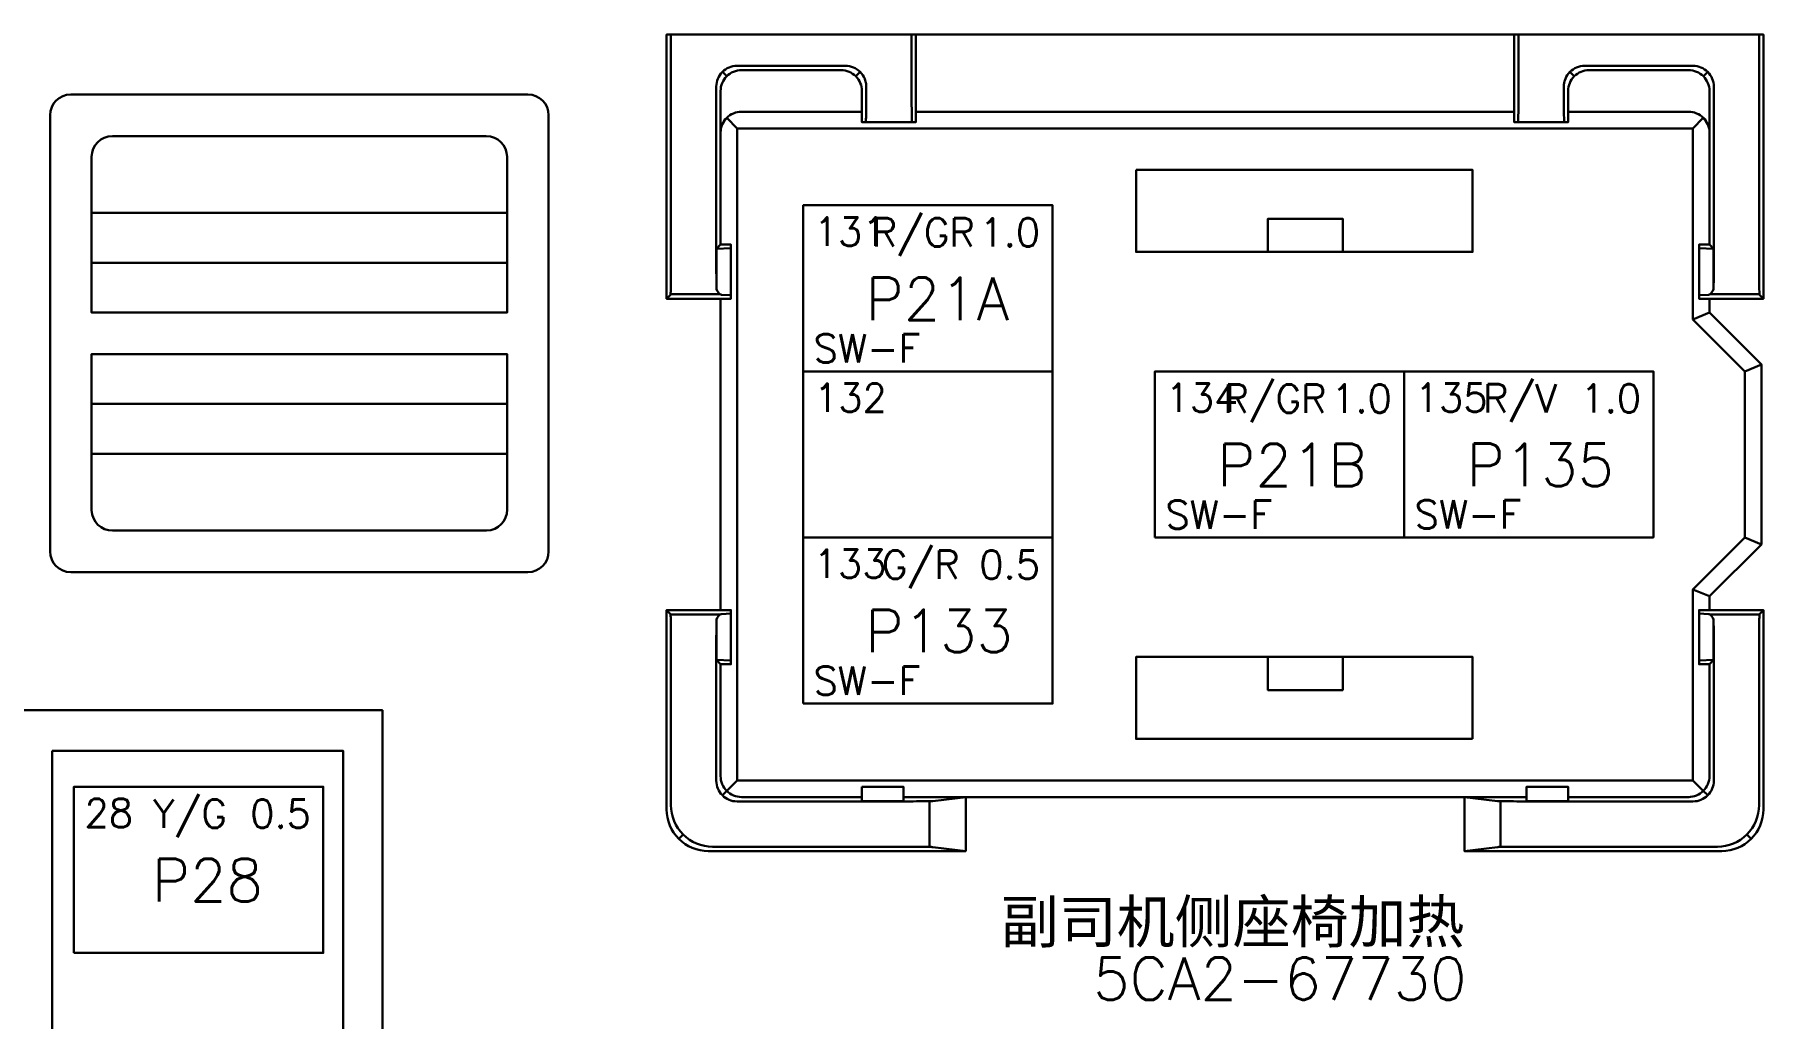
# Model space of a CAD drawing. Header units: millimetres. Extents: x 6 to 3615, y 6 to 858.
# Drawn here: x 2401.5 to 2484.9, y 731.7 to 779.2 of the extents above; entities that cross this region are included whole.
import ezdxf

# ---------------------------------------------------------------- set-up
doc = ezdxf.new("R2010")
doc.units = ezdxf.units.MM
doc.styles.add('Simplex_Style', font='simplex_.ttf')

msp = doc.modelspace()

# ---------------------------------------------------------------- linework, layer by layer
at = {"color": 0, "linetype": 'Continuous', "lineweight": 30, "flags": 128}
for points in [[(2484.695, 766.677), (2484.883, 766.487), (2484.883, 779.234), (2431.958, 779.234), (2431.958, 766.487), (2434.565, 766.487), (2435.065, 766.482), (2435.065, 768.924)], [(2432.169, 768.682), (2432.169, 779.234)], [(2443.776, 779.234), (2443.776, 777.013)], [(2472.854, 775.51), (2443.987, 775.51), (2443.987, 779.234)], [(2475.461, 775.51), (2475.466, 775.008), (2472.849, 775.008), (2472.854, 775.51), (2472.854, 779.234)], [(2473.065, 779.234), (2473.065, 777.013)], [(2484.674, 768.682), (2484.674, 779.234)], [(2435.357, 777.724), (2435.258, 777.719), (2435.161, 777.706), (2435.065, 777.68), (2434.974, 777.648), (2434.885, 777.607), (2434.799, 777.555), (2434.721, 777.497), (2434.648, 777.43), (2434.583, 777.357), (2434.523, 777.279), (2434.474, 777.195), (2434.432, 777.104), (2434.398, 777.013), (2434.375, 776.917), (2434.359, 776.82), (2434.354, 776.721)], [(2434.565, 776.51), (2434.57, 776.609), (2434.583, 776.708), (2434.607, 776.802), (2434.641, 776.896), (2434.682, 776.984), (2434.734, 777.068), (2434.792, 777.148), (2434.859, 777.221), (2434.932, 777.286), (2435.01, 777.346), (2435.094, 777.396), (2435.185, 777.438), (2435.276, 777.471), (2435.372, 777.495), (2435.469, 777.51), (2435.568, 777.513)], [(2435.357, 777.724), (2440.589, 777.724)], [(2440.378, 777.513), (2435.568, 777.513)], [(2441.38, 776.51), (2441.375, 776.609), (2441.362, 776.708), (2441.339, 776.802), (2441.305, 776.896), (2441.263, 776.984), (2441.211, 777.068), (2441.154, 777.148), (2441.089, 777.221), (2441.016, 777.286), (2440.935, 777.346), (2440.852, 777.396), (2440.763, 777.438), (2440.669, 777.471), (2440.573, 777.495), (2440.477, 777.51), (2440.378, 777.513)], [(2441.547, 777.013), (2441.516, 777.104), (2441.471, 777.195), (2441.422, 777.279), (2441.365, 777.357), (2441.297, 777.43), (2441.224, 777.497), (2441.146, 777.555), (2441.06, 777.607), (2440.971, 777.648), (2440.88, 777.68), (2440.784, 777.706), (2440.688, 777.719), (2440.589, 777.724)], [(2475.294, 777.013), (2475.328, 777.104), (2475.37, 777.195), (2475.419, 777.279), (2475.479, 777.357), (2475.544, 777.43), (2475.617, 777.497), (2475.698, 777.555), (2475.781, 777.607), (2475.87, 777.648), (2475.964, 777.68), (2476.057, 777.706), (2476.156, 777.719), (2476.253, 777.724)], [(2476.464, 777.513), (2476.365, 777.51), (2476.268, 777.495), (2476.172, 777.471), (2476.081, 777.438), (2475.992, 777.396), (2475.906, 777.346), (2475.828, 777.286), (2475.755, 777.221), (2475.688, 777.148), (2475.63, 777.068), (2475.581, 776.984), (2475.536, 776.896), (2475.505, 776.802), (2475.479, 776.708), (2475.466, 776.609), (2475.461, 776.51)], [(2481.484, 777.724), (2476.253, 777.724)], [(2481.276, 777.513), (2476.464, 777.513)], [(2482.276, 776.51), (2482.273, 776.609), (2482.258, 776.708), (2482.234, 776.802), (2482.201, 776.896), (2482.159, 776.984), (2482.109, 777.068), (2482.049, 777.148), (2481.984, 777.221), (2481.911, 777.286), (2481.831, 777.346), (2481.747, 777.396), (2481.659, 777.438), (2481.565, 777.471), (2481.471, 777.495), (2481.372, 777.51), (2481.276, 777.513)], [(2481.484, 777.724), (2481.583, 777.719), (2481.68, 777.706), (2481.776, 777.68), (2481.867, 777.648), (2481.958, 777.607), (2482.042, 777.555), (2482.12, 777.497), (2482.193, 777.43), (2482.26, 777.357), (2482.318, 777.279), (2482.37, 777.195), (2482.411, 777.104), (2482.445, 777.013), (2482.469, 776.917), (2482.482, 776.82), (2482.487, 776.721)], [(2434.354, 768.682), (2434.354, 776.721)], [(2434.648, 777.43), (2434.859, 777.221)], [(2441.297, 777.43), (2441.089, 777.221)], [(2441.547, 777.013), (2441.555, 776.984), (2441.562, 776.956), (2441.57, 776.927), (2441.576, 776.898), (2441.581, 776.867), (2441.583, 776.839), (2441.586, 776.81), (2441.589, 776.781), (2441.591, 776.75), (2441.591, 776.721)], [(2441.57, 775.008), (2441.573, 775.018), (2441.573, 775.044), (2441.576, 775.089), (2441.578, 775.151), (2441.581, 775.229), (2441.581, 775.326), (2441.583, 775.435), (2441.583, 775.56), (2441.586, 775.698), (2441.586, 775.846), (2441.589, 776.008), (2441.589, 776.174), (2441.589, 776.352), (2441.591, 776.534), (2441.591, 776.721)], [(2443.776, 777.013), (2443.776, 776.828), (2443.779, 776.643), (2443.779, 776.464), (2443.779, 776.289), (2443.779, 776.12), (2443.781, 775.958), (2443.781, 775.805), (2443.784, 775.661), (2443.784, 775.531), (2443.786, 775.414), (2443.786, 775.307), (2443.789, 775.219), (2443.792, 775.143), (2443.792, 775.083), (2443.794, 775.042), (2443.797, 775.016), (2443.797, 775.008)], [(2473.044, 775.008), (2473.047, 775.018), (2473.047, 775.047), (2473.049, 775.094), (2473.052, 775.161), (2473.055, 775.245), (2473.055, 775.346), (2473.057, 775.464), (2473.06, 775.596), (2473.06, 775.742), (2473.062, 775.898), (2473.062, 776.068), (2473.062, 776.245), (2473.065, 776.43), (2473.065, 776.622), (2473.065, 776.815), (2473.065, 777.013)], [(2475.294, 777.013), (2475.286, 776.984), (2475.279, 776.956), (2475.273, 776.927), (2475.266, 776.898), (2475.263, 776.867), (2475.258, 776.839), (2475.255, 776.81), (2475.253, 776.781), (2475.253, 776.75), (2475.253, 776.721)], [(2475.253, 776.721), (2475.253, 776.534), (2475.253, 776.352), (2475.253, 776.174), (2475.255, 776.008), (2475.255, 775.846), (2475.255, 775.698), (2475.258, 775.56), (2475.26, 775.435), (2475.26, 775.326), (2475.263, 775.229), (2475.266, 775.151), (2475.266, 775.089), (2475.268, 775.044), (2475.271, 775.018), (2475.273, 775.008)], [(2475.755, 777.221), (2475.544, 777.43)], [(2481.984, 777.221), (2482.193, 777.43)], [(2482.487, 768.682), (2482.487, 776.721)], [(2425.263, 776.341), (2403.211, 776.341)], [(2434.565, 769.094), (2434.365, 768.896), (2435.065, 768.924), (2435.065, 769.099), (2434.565, 769.094), (2434.565, 776.51)], [(2443.987, 775.51), (2443.992, 775.008), (2441.375, 775.008), (2441.38, 775.51), (2441.38, 776.51)], [(2481.276, 775.51), (2475.461, 775.51), (2475.461, 776.51)], [(2482.477, 766.943), (2482.477, 768.896), (2482.276, 769.094), (2482.276, 776.51)], [(2402.208, 775.339), (2402.208, 754.289)], [(2426.266, 754.289), (2426.266, 775.339)], [(2434.565, 774.508), (2434.57, 774.604), (2434.583, 774.703), (2434.607, 774.797), (2434.641, 774.891), (2434.682, 774.979), (2434.734, 775.065), (2434.792, 775.143), (2434.859, 775.216), (2434.932, 775.281), (2435.01, 775.341), (2435.094, 775.391), (2435.185, 775.432), (2435.276, 775.466), (2435.372, 775.49), (2435.469, 775.505), (2435.568, 775.51)], [(2434.862, 775.214), (2434.794, 775.141), (2434.734, 775.062), (2434.685, 774.979), (2434.643, 774.891), (2434.609, 774.797), (2434.583, 774.703), (2434.57, 774.604), (2434.565, 774.508)], [(2435.568, 775.51), (2435.469, 775.505), (2435.372, 775.49), (2435.276, 775.466), (2435.185, 775.432), (2435.096, 775.391), (2435.013, 775.339), (2434.935, 775.279), (2434.862, 775.214)], [(2481.477, 774.708), (2435.367, 774.708), (2434.862, 775.214)], [(2435.568, 775.51), (2441.38, 775.51)], [(2481.276, 775.51), (2481.372, 775.505), (2481.471, 775.49), (2481.565, 775.466), (2481.659, 775.432), (2481.747, 775.391), (2481.831, 775.341), (2481.911, 775.281), (2481.984, 775.216), (2482.049, 775.143), (2482.109, 775.065), (2482.159, 774.979), (2482.201, 774.891), (2482.234, 774.797), (2482.258, 774.703), (2482.273, 774.604), (2482.276, 774.508)], [(2481.982, 775.214), (2481.909, 775.279), (2481.831, 775.339), (2481.747, 775.391), (2481.659, 775.432), (2481.565, 775.466), (2481.471, 775.49), (2481.372, 775.505), (2481.276, 775.51)], [(2481.982, 775.214), (2481.477, 774.708), (2481.477, 765.487), (2482.276, 765.818)], [(2482.276, 774.508), (2482.273, 774.604), (2482.258, 774.703), (2482.234, 774.797), (2482.201, 774.891), (2482.159, 774.979), (2482.107, 775.062), (2482.047, 775.141), (2481.982, 775.214)], [(2405.216, 774.336), (2423.258, 774.336)], [(2435.367, 774.708), (2435.367, 743.234), (2481.477, 743.234)], [(2424.26, 773.336), (2424.26, 765.818), (2404.214, 765.818), (2404.214, 773.333)], [(2454.612, 772.703), (2454.612, 768.742), (2470.852, 768.742), (2470.852, 772.703), (2454.612, 772.703)], [(2404.214, 770.628), (2424.26, 770.628)], [(2460.977, 768.742), (2460.977, 770.346), (2464.586, 770.346), (2464.586, 768.742)], [(2432.148, 766.677), (2432.151, 766.688), (2432.151, 766.719), (2432.154, 766.768), (2432.156, 766.836), (2432.159, 766.922), (2432.159, 767.023), (2432.161, 767.141), (2432.161, 767.271), (2432.164, 767.417), (2432.164, 767.576), (2432.167, 767.742), (2432.167, 767.919), (2432.167, 768.104), (2432.169, 768.294), (2432.169, 768.487), (2432.169, 768.682)], [(2434.354, 768.682), (2434.354, 768.49), (2434.354, 768.302), (2434.357, 768.115), (2434.357, 767.935), (2434.357, 767.76), (2434.359, 767.596), (2434.359, 767.44), (2434.362, 767.297), (2434.362, 767.164), (2434.365, 767.047), (2434.365, 766.943)], [(2434.365, 766.943), (2434.365, 768.896)], [(2482.477, 768.896), (2481.776, 768.924), (2481.776, 769.099), (2482.276, 769.094)], [(2481.776, 768.924), (2481.776, 766.659), (2482.232, 766.677)], [(2482.477, 766.943), (2482.479, 767.047), (2482.479, 767.164), (2482.482, 767.297), (2482.482, 767.44), (2482.484, 767.596), (2482.484, 767.76), (2482.484, 767.935), (2482.487, 768.115), (2482.487, 768.302), (2482.487, 768.49), (2482.487, 768.682)], [(2484.674, 768.682), (2484.674, 768.487), (2484.674, 768.294), (2484.674, 768.104), (2484.674, 767.919), (2484.677, 767.742), (2484.677, 767.576), (2484.677, 767.417), (2484.68, 767.271), (2484.682, 767.141), (2484.682, 767.023), (2484.685, 766.922), (2484.688, 766.836), (2484.688, 766.768), (2484.69, 766.719), (2484.693, 766.688), (2484.695, 766.677)], [(2404.214, 768.221), (2424.26, 768.221)], [(2432.148, 766.677), (2431.958, 766.487)], [(2432.151, 766.698), (2434.542, 766.698)], [(2434.365, 766.943), (2434.404, 766.865), (2434.443, 766.799), (2434.484, 766.747), (2434.526, 766.711), (2434.568, 766.688), (2434.609, 766.677)], [(2435.065, 766.659), (2434.609, 766.677)], [(2481.776, 766.659), (2481.776, 766.482), (2482.276, 766.487), (2484.883, 766.487)], [(2482.232, 766.677), (2482.276, 766.688), (2482.318, 766.711), (2482.359, 766.747), (2482.398, 766.799), (2482.438, 766.865), (2482.477, 766.943)], [(2482.299, 766.698), (2484.693, 766.698)], [(2434.609, 751.263), (2435.065, 751.284), (2435.065, 751.458), (2434.565, 751.453), (2434.565, 766.487)], [(2482.276, 766.487), (2482.276, 765.818), (2484.784, 763.312), (2483.982, 762.979), (2481.477, 765.487)], [(2404.214, 756.294), (2404.214, 763.812), (2424.26, 763.812), (2424.26, 756.294)], [(2484.784, 763.312), (2484.784, 754.628), (2483.982, 754.961), (2483.982, 762.979)], [(2404.214, 761.406), (2424.26, 761.406)], [(2424.26, 759), (2404.214, 759)], [(2423.258, 755.292), (2405.216, 755.292)], [(2483.982, 754.961), (2481.477, 752.456), (2482.276, 752.122), (2484.784, 754.628)], [(2403.211, 753.286), (2425.263, 753.286)], [(2482.193, 742.516), (2481.982, 742.729), (2481.477, 743.234), (2481.477, 752.456)], [(2482.276, 752.122), (2482.276, 751.453), (2484.883, 751.453), (2484.695, 751.263)], [(2431.958, 751.453), (2431.958, 741.831)], [(2432.148, 751.263), (2431.958, 751.453), (2434.565, 751.453)], [(2432.169, 749.258), (2432.169, 749.453), (2432.169, 749.648), (2432.167, 749.836), (2432.167, 750.021), (2432.167, 750.198), (2432.164, 750.367), (2432.164, 750.523), (2432.161, 750.669), (2432.161, 750.802), (2432.159, 750.919), (2432.159, 751.021), (2432.156, 751.104), (2432.154, 751.172), (2432.151, 751.221), (2432.151, 751.253), (2432.148, 751.263)], [(2432.151, 751.242), (2434.542, 751.242)], [(2434.365, 750.997), (2434.365, 750.893), (2434.362, 750.776), (2434.362, 750.646), (2434.359, 750.5), (2434.359, 750.344), (2434.357, 750.18), (2434.357, 750.005), (2434.357, 749.826), (2434.354, 749.638), (2434.354, 749.451), (2434.354, 749.258)], [(2435.065, 751.284), (2435.065, 748.841), (2434.565, 748.846), (2434.365, 749.047)], [(2434.609, 751.263), (2434.568, 751.255), (2434.526, 751.232), (2434.484, 751.193), (2434.443, 751.141), (2434.404, 751.076), (2434.365, 750.997)], [(2435.065, 749.016), (2434.365, 749.047), (2434.365, 750.997)], [(2482.232, 751.263), (2481.776, 751.284), (2481.776, 751.458), (2482.276, 751.453)], [(2481.776, 751.284), (2481.776, 749.016), (2482.477, 749.047), (2482.477, 750.997)], [(2482.477, 750.997), (2482.438, 751.076), (2482.398, 751.141), (2482.359, 751.193), (2482.318, 751.232), (2482.276, 751.255), (2482.232, 751.263)], [(2482.299, 751.242), (2484.693, 751.242)], [(2482.487, 749.258), (2482.487, 749.451), (2482.487, 749.638), (2482.487, 749.826), (2482.484, 750.005), (2482.484, 750.18), (2482.484, 750.344), (2482.482, 750.5), (2482.482, 750.646), (2482.479, 750.776), (2482.479, 750.893), (2482.477, 750.997)], [(2484.695, 751.263), (2484.693, 751.253), (2484.69, 751.221), (2484.688, 751.172), (2484.688, 751.104), (2484.685, 751.021), (2484.682, 750.919), (2484.682, 750.802), (2484.68, 750.669), (2484.677, 750.523), (2484.677, 750.367), (2484.677, 750.198), (2484.674, 750.021), (2484.674, 749.836), (2484.674, 749.648), (2484.674, 749.453), (2484.674, 749.258)], [(2484.883, 751.453), (2484.883, 741.831)], [(2432.169, 749.258), (2432.169, 742.039)], [(2434.354, 749.258), (2434.354, 743.224)], [(2470.852, 745.237), (2454.612, 745.237), (2454.612, 749.198), (2470.852, 749.198), (2470.852, 745.237)], [(2460.977, 749.198), (2460.977, 747.594), (2464.586, 747.594), (2464.586, 749.198)], [(2482.487, 749.258), (2482.487, 743.224)], [(2484.674, 749.258), (2484.674, 742.039)], [(2434.565, 743.435), (2434.565, 748.846)], [(2481.776, 749.016), (2481.776, 748.841), (2482.276, 748.846), (2482.477, 749.047)], [(2482.276, 748.846), (2482.276, 743.435)], [(2127.161, 746.625), (2127.161, 716.354), (2418.247, 716.354), (2418.247, 746.625), (2127.161, 746.625)], [(2434.565, 743.435), (2434.57, 743.336), (2434.583, 743.24), (2434.609, 743.143), (2434.643, 743.052), (2434.685, 742.964), (2434.734, 742.878), (2434.794, 742.799), (2434.862, 742.729)], [(2481.982, 742.729), (2482.047, 742.799), (2482.107, 742.878), (2482.159, 742.964), (2482.201, 743.052), (2482.234, 743.143), (2482.258, 743.24), (2482.273, 743.336), (2482.276, 743.435)], [(2435.357, 742.221), (2435.258, 742.227), (2435.161, 742.24), (2435.065, 742.266), (2434.974, 742.297), (2434.885, 742.339), (2434.799, 742.391), (2434.721, 742.448), (2434.648, 742.516), (2434.583, 742.589), (2434.523, 742.667), (2434.474, 742.75), (2434.432, 742.841), (2434.398, 742.932), (2434.375, 743.029), (2434.359, 743.125), (2434.354, 743.224)], [(2435.367, 743.234), (2434.862, 742.729), (2434.648, 742.516)], [(2434.862, 742.729), (2434.935, 742.661), (2435.013, 742.602), (2435.096, 742.552), (2435.185, 742.508), (2435.276, 742.474), (2435.372, 742.451), (2435.469, 742.438), (2435.568, 742.432)], [(2441.38, 742.932), (2441.38, 742.232), (2443.385, 742.232), (2443.385, 742.932), (2441.38, 742.932)], [(2473.456, 742.232), (2473.456, 742.932), (2475.461, 742.932), (2475.461, 742.232), (2473.456, 742.232)], [(2481.276, 742.432), (2481.372, 742.438), (2481.471, 742.451), (2481.565, 742.474), (2481.659, 742.508), (2481.747, 742.552), (2481.831, 742.602), (2481.909, 742.661), (2481.982, 742.729)], [(2482.487, 743.224), (2482.482, 743.125), (2482.469, 743.029), (2482.445, 742.932), (2482.411, 742.841), (2482.37, 742.75), (2482.318, 742.667), (2482.26, 742.589), (2482.193, 742.516), (2482.12, 742.448), (2482.042, 742.391), (2481.958, 742.339), (2481.867, 742.297), (2481.776, 742.266), (2481.68, 742.24), (2481.583, 742.227), (2481.484, 742.221)], [(2433.964, 739.826), (2433.766, 739.836), (2433.573, 739.865), (2433.38, 739.911), (2433.195, 739.977), (2433.018, 740.062), (2432.849, 740.164), (2432.693, 740.281), (2432.547, 740.411), (2432.414, 740.557), (2432.297, 740.716), (2432.195, 740.885), (2432.112, 741.062), (2432.044, 741.247), (2431.997, 741.438), (2431.969, 741.633), (2431.958, 741.831)], [(2432.169, 742.039), (2432.177, 741.844), (2432.208, 741.648), (2432.255, 741.458), (2432.32, 741.273), (2432.406, 741.094), (2432.508, 740.927), (2432.625, 740.768), (2432.755, 740.622), (2432.901, 740.49), (2433.06, 740.372), (2433.229, 740.271), (2433.406, 740.188), (2433.591, 740.122), (2433.781, 740.073), (2433.977, 740.044), (2434.174, 740.036)], [(2435.357, 742.221), (2442.802, 742.221)], [(2441.38, 742.432), (2435.568, 742.432)], [(2442.802, 742.221), (2442.987, 742.221), (2443.172, 742.221), (2443.352, 742.221), (2443.529, 742.224), (2443.698, 742.224), (2443.859, 742.224), (2444.013, 742.227), (2444.156, 742.227), (2444.286, 742.229), (2444.406, 742.229), (2444.51, 742.232), (2444.599, 742.234), (2444.674, 742.234), (2444.732, 742.237), (2444.773, 742.24), (2444.799, 742.24)], [(2444.799, 742.24), (2446.393, 742.432), (2443.385, 742.432)], [(2444.638, 742.234), (2444.638, 740.023)], [(2444.799, 740.016), (2446.393, 739.826), (2446.393, 742.432), (2470.451, 742.432), (2470.451, 739.826), (2482.878, 739.826)], [(2461.435, 742.432), (2470.857, 742.432)], [(2473.456, 742.432), (2470.451, 742.432), (2472.044, 742.24)], [(2472.044, 742.24), (2472.068, 742.24), (2472.109, 742.237), (2472.167, 742.234), (2472.242, 742.234), (2472.333, 742.232), (2472.438, 742.229), (2472.555, 742.229), (2472.685, 742.227), (2472.828, 742.227), (2472.982, 742.224), (2473.143, 742.224), (2473.312, 742.224), (2473.49, 742.221), (2473.672, 742.221), (2473.854, 742.221), (2474.039, 742.221)], [(2472.203, 742.234), (2472.203, 740.023)], [(2481.484, 742.221), (2474.039, 742.221)], [(2481.276, 742.432), (2475.461, 742.432)], [(2482.669, 740.036), (2482.865, 740.044), (2483.06, 740.073), (2483.25, 740.122), (2483.435, 740.188), (2483.615, 740.271), (2483.781, 740.372), (2483.94, 740.49), (2484.086, 740.622), (2484.219, 740.768), (2484.336, 740.927), (2484.438, 741.094), (2484.521, 741.273), (2484.586, 741.458), (2484.635, 741.648), (2484.664, 741.844), (2484.674, 742.039)], [(2484.883, 741.831), (2484.875, 741.633), (2484.844, 741.438), (2484.797, 741.247), (2484.732, 741.062), (2484.646, 740.885), (2484.544, 740.716), (2484.427, 740.557), (2484.297, 740.411), (2484.151, 740.281), (2483.992, 740.164), (2483.823, 740.062), (2483.646, 739.977), (2483.461, 739.911), (2483.271, 739.865), (2483.076, 739.836), (2482.878, 739.826)], [(2432.547, 740.411), (2432.755, 740.622)], [(2434.174, 740.036), (2442.802, 740.036)], [(2444.799, 740.016), (2444.773, 740.018), (2444.732, 740.021), (2444.674, 740.021), (2444.599, 740.023), (2444.51, 740.026), (2444.406, 740.026), (2444.286, 740.029), (2444.156, 740.029), (2444.013, 740.031), (2443.859, 740.031), (2443.698, 740.034), (2443.529, 740.034), (2443.352, 740.034), (2443.172, 740.034), (2442.987, 740.034), (2442.802, 740.036)], [(2472.044, 740.016), (2470.451, 739.826)], [(2474.039, 740.036), (2473.854, 740.034), (2473.672, 740.034), (2473.49, 740.034), (2473.312, 740.034), (2473.143, 740.034), (2472.982, 740.031), (2472.828, 740.031), (2472.685, 740.029), (2472.555, 740.029), (2472.438, 740.026), (2472.333, 740.026), (2472.242, 740.023), (2472.167, 740.021), (2472.109, 740.021), (2472.068, 740.018), (2472.044, 740.016)], [(2482.669, 740.036), (2474.039, 740.036)], [(2484.086, 740.622), (2484.297, 740.411)], [(2433.964, 739.826), (2446.393, 739.826)]]:
    msp.add_lwpolyline(points, dxfattribs=at)
for points in [[(2438.552, 762.979), (2450.581, 762.979), (2450.581, 770.997), (2438.552, 770.997), (2438.552, 762.979)], [(2438.552, 754.961), (2450.581, 754.961), (2450.581, 762.979), (2438.552, 762.979), (2438.552, 754.961)], [(2455.521, 754.961), (2467.549, 754.961), (2467.549, 762.979), (2455.521, 762.979), (2455.521, 754.961)], [(2467.549, 754.961), (2479.578, 754.961), (2479.578, 762.979), (2467.549, 762.979), (2467.549, 754.961)], [(2438.552, 746.943), (2450.581, 746.943), (2450.581, 754.961), (2438.552, 754.961), (2438.552, 746.943)], [(2402.312, 744.669), (2416.349, 744.669), (2416.349, 717.982), (2402.312, 717.982), (2402.312, 744.669)], [(2403.359, 734.909), (2415.388, 734.909), (2415.388, 742.927), (2403.359, 742.927), (2403.359, 734.909)]]:
    msp.add_lwpolyline(points, close=True, dxfattribs=at)
at = {"color": 0, "linetype": 'Continuous', "lineweight": 30}
for centre, start, end in [((2403.211, 775.339), 90, -180), ((2425.263, 775.339), 0, 90), ((2405.216, 773.333), 90, -180), ((2423.258, 773.333), 0, 90), ((2405.216, 756.294), -179, -89), ((2423.258, 756.294), -89, 1), ((2403.211, 754.289), -180, -90), ((2425.263, 754.289), -90, 0)]:
    msp.add_arc(centre, 1.003, start, end, dxfattribs=at)

# ---------------------------------------------------------------- texts
at = {"color": 0, "linetype": 'Continuous', "style": 'Simplex_Style'}
for s, height, p in [('131', 1.3672, (2439.057, 769.039)), ('R/GR', 1.3672, (2441.854, 769.003)), ('1.0', 1.3672, (2447.055, 769.003)), ('P21A', 2.0508, (2441.555, 765.453)), ('SW-F', 1.3672, (2439.055, 763.404)), ('R/GR', 1.3672, (2458.826, 760.984)), ('R/V', 1.3672, (2471.354, 760.992)), ('132', 1.3672, (2439.07, 761.018)), ('134', 1.3672, (2456.029, 761.021)), ('1.0', 1.3672, (2464.026, 760.984)), ('135', 1.3672, (2468.057, 761.029)), ('1.0', 1.3672, (2476.055, 760.992)), ('P21B', 2.0508, (2458.526, 757.435)), ('P135', 2.0508, (2470.555, 757.443)), ('SW-F', 1.3672, (2456.026, 755.385)), ('SW-F', 1.3672, (2468.055, 755.393)), ('133', 1.3672, (2439.052, 753.005)), ('G/R', 1.3672, (2442.349, 752.969)), ('0.5', 1.3672, (2447.049, 752.969)), ('P133', 2.0508, (2441.549, 749.419)), ('SW-F', 1.3672, (2439.049, 747.37)), ('Y/G', 1.3672, (2407.167, 740.943)), ('28', 1.3672, (2403.87, 740.979)), ('0.5', 1.3672, (2411.867, 740.943)), ('P28', 2.0508, (2407.117, 737.393)), ('副司机侧座椅加热', 2.0508, (2448.081, 735.393)), ('5CA2-67730', 2.0508, (2452.539, 732.643))]:
    msp.add_text(s, height=height, dxfattribs=at).set_placement(p)

doc.saveas('drawing.dxf')
